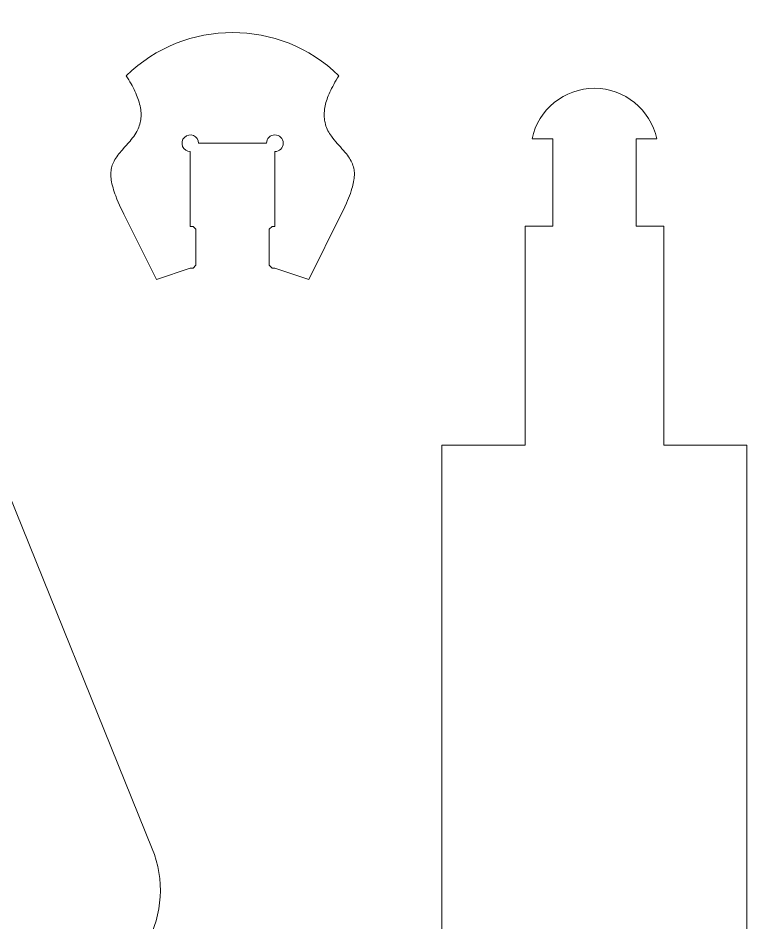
# Model space of a CAD drawing. Header units: millimetres. Extents: x -583 to 544, y -1993 to 850.
# Drawn here: x -273.2 to -220.6, y -3.2 to 62.1 of the extents above; entities that cross this region are included whole.
import ezdxf

# ---------------------------------------------------------------- set-up
doc = ezdxf.new("R2010")
doc.units = ezdxf.units.MM
doc.header["$MEASUREMENT"] = 0
doc.layers.add('layer 1', color=7, linetype='Continuous')

msp = doc.modelspace()

# ---------------------------------------------------------------- linework, layer by layer
at = {"layer": 'layer 1', "lineweight": 15}
for points in [[(-250.0297, 57.9518), (-254.3008, 62.1118), (-261.1086, 62.1118), (-265.3797, 57.9518)], [(-255.2547, 53.0818), (-255.2547, 53.0818), (-260.1547, 53.0818), (-260.1547, 53.0818)], [(-236.1002, 53.3984), (-236.1002, 53.3984), (-234.6002, 53.3984), (-234.6002, 53.3984)], [(-234.6002, 53.3984), (-234.6002, 53.3984), (-234.6002, 47.0984), (-234.6002, 47.0984)], [(-228.6002, 53.3984), (-228.6002, 53.3984), (-227.1002, 53.3984), (-227.1002, 53.3984)], [(-228.6002, 47.0984), (-228.6002, 47.0984), (-228.6002, 53.3984), (-228.6002, 53.3984)], [(-260.7547, 52.4818), (-260.7547, 52.4818), (-260.7547, 47.0718), (-260.7547, 47.0718)], [(-254.6547, 47.0718), (-254.6547, 47.0718), (-254.6547, 52.4818), (-254.6547, 52.4818)], [(-263.1998, 43.2382), (-263.1998, 43.2382), (-265.5484, 47.9604), (-265.5484, 47.9604)], [(-249.861, 47.9604), (-249.861, 47.9604), (-252.2096, 43.2382), (-252.2096, 43.2382)], [(-260.5542, 47.0718), (-260.5542, 47.0718), (-260.7547, 47.0718), (-260.7547, 47.0718)], [(-260.3542, 46.8718), (-260.3542, 46.8718), (-260.5542, 47.0718), (-260.5542, 47.0718)], [(-254.8552, 47.0718), (-254.8552, 47.0718), (-255.0552, 46.8718), (-255.0552, 46.8718)], [(-254.6547, 47.0718), (-254.6547, 47.0718), (-254.8552, 47.0718), (-254.8552, 47.0718)], [(-236.6002, 47.0984), (-236.6002, 47.0984), (-236.6002, 31.2984), (-236.6002, 31.2984)], [(-234.6002, 47.0984), (-234.6002, 47.0984), (-236.6002, 47.0984), (-236.6002, 47.0984)], [(-226.6002, 47.0984), (-226.6002, 47.0984), (-228.6002, 47.0984), (-228.6002, 47.0984)], [(-226.6002, 31.2984), (-226.6002, 31.2984), (-226.6002, 47.0984), (-226.6002, 47.0984)], [(-260.3542, 44.2718), (-260.3542, 44.2718), (-260.3542, 46.8718), (-260.3542, 46.8718)], [(-255.0552, 46.8718), (-255.0552, 46.8718), (-255.0552, 44.2718), (-255.0552, 44.2718)], [(-260.7547, 44.0718), (-260.7547, 44.0718), (-263.1998, 43.2382), (-263.1998, 43.2382)], [(-260.7547, 44.0718), (-260.7547, 44.0718), (-260.5542, 44.0718), (-260.5542, 44.0718)], [(-260.5542, 44.0718), (-260.5542, 44.0718), (-260.3542, 44.2718), (-260.3542, 44.2718)], [(-255.0552, 44.2718), (-255.0552, 44.2718), (-254.8552, 44.0718), (-254.8552, 44.0718)], [(-254.8552, 44.0718), (-254.8552, 44.0718), (-254.6547, 44.0718), (-254.6547, 44.0718)], [(-252.2096, 43.2382), (-252.2096, 43.2382), (-254.6547, 44.0718), (-254.6547, 44.0718)], [(-242.6002, 31.2984), (-242.6002, 31.2984), (-242.6002, -68.7016), (-242.6002, -68.7016)], [(-236.6002, 31.2984), (-236.6002, 31.2984), (-242.6002, 31.2984), (-242.6002, 31.2984)], [(-220.6002, 31.2984), (-220.6002, 31.2984), (-226.6002, 31.2984), (-226.6002, 31.2984)], [(-220.6002, -68.7016), (-220.6002, -68.7016), (-220.6002, 31.2984), (-220.6002, 31.2984)], [(-274.8473, 30.2067), (-274.8473, 30.2067), (-263.5002, 2.1582), (-263.5002, 2.1582)]]:
    msp.add_open_spline(points, degree=3, dxfattribs=at)
for points, knots in [([(-265.5484, 47.9604), (-265.5484, 47.9604), (-265.6528, 48.1728), (-265.6528, 48.1728), (-265.6528, 48.1728), (-265.6528, 48.1728), (-265.7561, 48.3891), (-265.7561, 48.3891), (-265.7561, 48.3891), (-265.7561, 48.3891), (-265.8571, 48.6083), (-265.8571, 48.6083), (-265.8571, 48.6083), (-265.8571, 48.6083), (-265.9547, 48.8295), (-265.9547, 48.8295), (-265.9547, 48.8295), (-265.9547, 48.8295), (-266.0477, 49.0517), (-266.0477, 49.0517), (-266.0477, 49.0517), (-266.0477, 49.0517), (-266.1351, 49.2739), (-266.1351, 49.2739), (-266.1351, 49.2739), (-266.1351, 49.2739), (-266.1901, 49.4232), (-266.1901, 49.4232), (-266.1901, 49.4232), (-266.1901, 49.4232), (-266.2416, 49.5717), (-266.2416, 49.5717), (-266.2416, 49.5717), (-266.2416, 49.5717), (-266.2893, 49.7193), (-266.2893, 49.7193), (-266.2893, 49.7193), (-266.2893, 49.7193), (-266.3329, 49.8656), (-266.3329, 49.8656), (-266.3329, 49.8656), (-266.3329, 49.8656), (-266.3719, 50.0104), (-266.3719, 50.0104), (-266.3719, 50.0104), (-266.3719, 50.0104), (-266.4061, 50.1533), (-266.4061, 50.1533), (-266.4061, 50.1533), (-266.4061, 50.1533), (-266.435, 50.2941), (-266.435, 50.2941), (-266.435, 50.2941), (-266.435, 50.2941), (-266.4557, 50.4153), (-266.4557, 50.4153), (-266.4557, 50.4153), (-266.4557, 50.4153), (-266.472, 50.5344), (-266.472, 50.5344), (-266.472, 50.5344), (-266.472, 50.5344), (-266.4835, 50.6513), (-266.4835, 50.6513), (-266.4835, 50.6513), (-266.4835, 50.6513), (-266.49, 50.7658), (-266.49, 50.7658), (-266.49, 50.7658), (-266.49, 50.7658), (-266.4913, 50.8777), (-266.4913, 50.8777), (-266.4913, 50.8777), (-266.4913, 50.8777), (-266.4871, 50.9867), (-266.4871, 50.9867), (-266.4871, 50.9867), (-266.4871, 50.9867), (-266.4774, 51.0927), (-266.4774, 51.0927), (-266.4774, 51.0927), (-266.4774, 51.0927), (-266.4621, 51.1959), (-266.4621, 51.1959), (-266.4621, 51.1959), (-266.4621, 51.1959), (-266.4406, 51.3011), (-266.4406, 51.3011), (-266.4406, 51.3011), (-266.4406, 51.3011), (-266.4137, 51.4034), (-266.4137, 51.4034), (-266.4137, 51.4034), (-266.4137, 51.4034), (-266.3817, 51.5031), (-266.3817, 51.5031), (-266.3817, 51.5031), (-266.3817, 51.5031), (-266.3449, 51.6004), (-266.3449, 51.6004), (-266.3449, 51.6004), (-266.3449, 51.6004), (-266.3035, 51.6953), (-266.3035, 51.6953), (-266.3035, 51.6953), (-266.3035, 51.6953), (-266.258, 51.7881), (-266.258, 51.7881), (-266.258, 51.7881), (-266.258, 51.7881), (-266.1974, 51.8983), (-266.1974, 51.8983), (-266.1974, 51.8983), (-266.1974, 51.8983), (-266.1315, 52.0059), (-266.1315, 52.0059), (-266.1315, 52.0059), (-266.1315, 52.0059), (-266.061, 52.1112), (-266.061, 52.1112), (-266.061, 52.1112), (-266.061, 52.1112), (-265.9862, 52.2147), (-265.9862, 52.2147), (-265.9862, 52.2147), (-265.9862, 52.2147), (-265.9078, 52.3165), (-265.9078, 52.3165), (-265.9078, 52.3165), (-265.9078, 52.3165), (-265.8262, 52.417), (-265.8262, 52.417), (-265.8262, 52.417), (-265.8262, 52.417), (-265.7421, 52.5165), (-265.7421, 52.5165), (-265.7421, 52.5165), (-265.7421, 52.5165), (-265.6558, 52.6153), (-265.6558, 52.6153), (-265.6558, 52.6153), (-265.6558, 52.6153), (-265.5175, 52.77), (-265.5175, 52.77), (-265.5175, 52.77), (-265.5175, 52.77), (-265.3774, 52.9251), (-265.3774, 52.9251), (-265.3774, 52.9251), (-265.3774, 52.9251), (-265.2376, 53.0816), (-265.2376, 53.0816), (-265.2376, 53.0816), (-265.2376, 53.0816), (-265.1002, 53.2409), (-265.1002, 53.2409), (-265.1002, 53.2409), (-265.1002, 53.2409), (-265.011, 53.3493), (-265.011, 53.3493), (-265.011, 53.3493), (-265.011, 53.3493), (-264.9244, 53.4597), (-264.9244, 53.4597), (-264.9244, 53.4597), (-264.9244, 53.4597), (-264.8409, 53.5727), (-264.8409, 53.5727), (-264.8409, 53.5727), (-264.8409, 53.5727), (-264.7613, 53.6885), (-264.7613, 53.6885), (-264.7613, 53.6885), (-264.7613, 53.6885), (-264.6861, 53.8075), (-264.6861, 53.8075), (-264.6861, 53.8075), (-264.6861, 53.8075), (-264.616, 53.9301), (-264.616, 53.9301), (-264.616, 53.9301), (-264.616, 53.9301), (-264.5648, 54.0291), (-264.5648, 54.0291), (-264.5648, 54.0291), (-264.5648, 54.0291), (-264.5174, 54.1308), (-264.5174, 54.1308), (-264.5174, 54.1308), (-264.5174, 54.1308), (-264.4741, 54.2352), (-264.4741, 54.2352), (-264.4741, 54.2352), (-264.4741, 54.2352), (-264.4352, 54.3426), (-264.4352, 54.3426), (-264.4352, 54.3426), (-264.4352, 54.3426), (-264.4009, 54.4531), (-264.4009, 54.4531), (-264.4009, 54.4531), (-264.4009, 54.4531), (-264.3716, 54.5668), (-264.3716, 54.5668), (-264.3716, 54.5668), (-264.3716, 54.5668), (-264.3492, 54.6753), (-264.3492, 54.6753), (-264.3492, 54.6753), (-264.3492, 54.6753), (-264.3315, 54.7868), (-264.3315, 54.7868), (-264.3315, 54.7868), (-264.3315, 54.7868), (-264.3188, 54.9016), (-264.3188, 54.9016), (-264.3188, 54.9016), (-264.3188, 54.9016), (-264.3113, 55.0198), (-264.3113, 55.0198), (-264.3113, 55.0198), (-264.3113, 55.0198), (-264.3093, 55.1415), (-264.3093, 55.1415), (-264.3093, 55.1415), (-264.3093, 55.1415), (-264.313, 55.2669), (-264.313, 55.2669), (-264.313, 55.2669), (-264.313, 55.2669), (-264.3226, 55.3961), (-264.3226, 55.3961), (-264.3226, 55.3961), (-264.3226, 55.3961), (-264.3367, 55.518), (-264.3367, 55.518), (-264.3367, 55.518), (-264.3367, 55.518), (-264.3563, 55.6433), (-264.3563, 55.6433), (-264.3563, 55.6433), (-264.3563, 55.6433), (-264.3814, 55.7721), (-264.3814, 55.7721), (-264.3814, 55.7721), (-264.3814, 55.7721), (-264.4122, 55.9046), (-264.4122, 55.9046), (-264.4122, 55.9046), (-264.4122, 55.9046), (-264.4489, 56.0408), (-264.4489, 56.0408), (-264.4489, 56.0408), (-264.4489, 56.0408), (-264.4917, 56.1809), (-264.4917, 56.1809), (-264.4917, 56.1809), (-264.4917, 56.1809), (-264.5333, 56.3041), (-264.5333, 56.3041), (-264.5333, 56.3041), (-264.5333, 56.3041), (-264.5797, 56.4303), (-264.5797, 56.4303), (-264.5797, 56.4303), (-264.5797, 56.4303), (-264.6308, 56.5595), (-264.6308, 56.5595), (-264.6308, 56.5595), (-264.6308, 56.5595), (-264.687, 56.6919), (-264.687, 56.6919), (-264.687, 56.6919), (-264.687, 56.6919), (-264.7482, 56.8274), (-264.7482, 56.8274), (-264.7482, 56.8274), (-264.7482, 56.8274), (-264.8145, 56.9661), (-264.8145, 56.9661), (-264.8145, 56.9661), (-264.8145, 56.9661), (-264.8862, 57.1082), (-264.8862, 57.1082), (-264.8862, 57.1082), (-264.8862, 57.1082), (-264.9566, 57.2414), (-264.9566, 57.2414), (-264.9566, 57.2414), (-264.9566, 57.2414), (-265.0316, 57.3775), (-265.0316, 57.3775), (-265.0316, 57.3775), (-265.0316, 57.3775), (-265.1113, 57.5165), (-265.1113, 57.5165), (-265.1113, 57.5165), (-265.1113, 57.5165), (-265.1959, 57.6586), (-265.1959, 57.6586), (-265.1959, 57.6586), (-265.1959, 57.6586), (-265.2853, 57.8036), (-265.2853, 57.8036), (-265.2853, 57.8036), (-265.2853, 57.8036), (-265.3797, 57.9518), (-265.3797, 57.9518)], [0, 0, 0, 0, 0.0128205, 0.0128205, 0.0128205, 0.0128205, 0.025641, 0.025641, 0.025641, 0.025641, 0.0384615, 0.0384615, 0.0384615, 0.0384615, 0.0512821, 0.0512821, 0.0512821, 0.0512821, 0.0641026, 0.0641026, 0.0641026, 0.0641026, 0.0769231, 0.0769231, 0.0769231, 0.0769231, 0.0897436, 0.0897436, 0.0897436, 0.0897436, 0.1025641, 0.1025641, 0.1025641, 0.1025641, 0.1153846, 0.1153846, 0.1153846, 0.1153846, 0.1282051, 0.1282051, 0.1282051, 0.1282051, 0.1410256, 0.1410256, 0.1410256, 0.1410256, 0.1538462, 0.1538462, 0.1538462, 0.1538462, 0.1666667, 0.1666667, 0.1666667, 0.1666667, 0.1794872, 0.1794872, 0.1794872, 0.1794872, 0.1923077, 0.1923077, 0.1923077, 0.1923077, 0.2051282, 0.2051282, 0.2051282, 0.2051282, 0.2179487, 0.2179487, 0.2179487, 0.2179487, 0.2307692, 0.2307692, 0.2307692, 0.2307692, 0.2435897, 0.2435897, 0.2435897, 0.2435897, 0.2564103, 0.2564103, 0.2564103, 0.2564103, 0.2692308, 0.2692308, 0.2692308, 0.2692308, 0.2820513, 0.2820513, 0.2820513, 0.2820513, 0.2948718, 0.2948718, 0.2948718, 0.2948718, 0.3076923, 0.3076923, 0.3076923, 0.3076923, 0.3205128, 0.3205128, 0.3205128, 0.3205128, 0.3333333, 0.3333333, 0.3333333, 0.3333333, 0.3461538, 0.3461538, 0.3461538, 0.3461538, 0.3589744, 0.3589744, 0.3589744, 0.3589744, 0.3717949, 0.3717949, 0.3717949, 0.3717949, 0.3846154, 0.3846154, 0.3846154, 0.3846154, 0.3974359, 0.3974359, 0.3974359, 0.3974359, 0.4102564, 0.4102564, 0.4102564, 0.4102564, 0.4230769, 0.4230769, 0.4230769, 0.4230769, 0.4358974, 0.4358974, 0.4358974, 0.4358974, 0.4487179, 0.4487179, 0.4487179, 0.4487179, 0.4615385, 0.4615385, 0.4615385, 0.4615385, 0.474359, 0.474359, 0.474359, 0.474359, 0.4871795, 0.4871795, 0.4871795, 0.4871795, 0.5, 0.5, 0.5, 0.5, 0.5128205, 0.5128205, 0.5128205, 0.5128205, 0.525641, 0.525641, 0.525641, 0.525641, 0.5384615, 0.5384615, 0.5384615, 0.5384615, 0.5512821, 0.5512821, 0.5512821, 0.5512821, 0.5641026, 0.5641026, 0.5641026, 0.5641026, 0.5769231, 0.5769231, 0.5769231, 0.5769231, 0.5897436, 0.5897436, 0.5897436, 0.5897436, 0.6025641, 0.6025641, 0.6025641, 0.6025641, 0.6153846, 0.6153846, 0.6153846, 0.6153846, 0.6282051, 0.6282051, 0.6282051, 0.6282051, 0.6410256, 0.6410256, 0.6410256, 0.6410256, 0.6538462, 0.6538462, 0.6538462, 0.6538462, 0.6666667, 0.6666667, 0.6666667, 0.6666667, 0.6794872, 0.6794872, 0.6794872, 0.6794872, 0.6923077, 0.6923077, 0.6923077, 0.6923077, 0.7051282, 0.7051282, 0.7051282, 0.7051282, 0.7179487, 0.7179487, 0.7179487, 0.7179487, 0.7307692, 0.7307692, 0.7307692, 0.7307692, 0.7435897, 0.7435897, 0.7435897, 0.7435897, 0.7564103, 0.7564103, 0.7564103, 0.7564103, 0.7692308, 0.7692308, 0.7692308, 0.7692308, 0.7820513, 0.7820513, 0.7820513, 0.7820513, 0.7948718, 0.7948718, 0.7948718, 0.7948718, 0.8076923, 0.8076923, 0.8076923, 0.8076923, 0.8205128, 0.8205128, 0.8205128, 0.8205128, 0.8333333, 0.8333333, 0.8333333, 0.8333333, 0.8461538, 0.8461538, 0.8461538, 0.8461538, 0.8589744, 0.8589744, 0.8589744, 0.8589744, 0.8717949, 0.8717949, 0.8717949, 0.8717949, 0.8846154, 0.8846154, 0.8846154, 0.8846154, 0.8974359, 0.8974359, 0.8974359, 0.8974359, 0.9102564, 0.9102564, 0.9102564, 0.9102564, 0.9230769, 0.9230769, 0.9230769, 0.9230769, 0.9358974, 0.9358974, 0.9358974, 0.9358974, 0.9487179, 0.9487179, 0.9487179, 0.9487179, 0.9615385, 0.9615385, 0.9615385, 0.9615385, 0.974359, 0.974359, 0.974359, 0.974359, 1, 1, 1, 1]), ([(-250.0297, 57.9518), (-250.0297, 57.9518), (-250.1322, 57.7907), (-250.1322, 57.7907), (-250.1322, 57.7907), (-250.1322, 57.7907), (-250.2288, 57.6332), (-250.2288, 57.6332), (-250.2288, 57.6332), (-250.2288, 57.6332), (-250.3197, 57.4793), (-250.3197, 57.4793), (-250.3197, 57.4793), (-250.3197, 57.4793), (-250.4049, 57.329), (-250.4049, 57.329), (-250.4049, 57.329), (-250.4049, 57.329), (-250.4846, 57.1821), (-250.4846, 57.1821), (-250.4846, 57.1821), (-250.4846, 57.1821), (-250.5575, 57.0412), (-250.5575, 57.0412), (-250.5575, 57.0412), (-250.5575, 57.0412), (-250.6253, 56.9034), (-250.6253, 56.9034), (-250.6253, 56.9034), (-250.6253, 56.9034), (-250.6881, 56.7688), (-250.6881, 56.7688), (-250.6881, 56.7688), (-250.6881, 56.7688), (-250.746, 56.6373), (-250.746, 56.6373), (-250.746, 56.6373), (-250.746, 56.6373), (-250.8001, 56.5063), (-250.8001, 56.5063), (-250.8001, 56.5063), (-250.8001, 56.5063), (-250.8493, 56.3783), (-250.8493, 56.3783), (-250.8493, 56.3783), (-250.8493, 56.3783), (-250.8937, 56.2534), (-250.8937, 56.2534), (-250.8937, 56.2534), (-250.8937, 56.2534), (-250.9335, 56.1313), (-250.9335, 56.1313), (-250.9335, 56.1313), (-250.9335, 56.1313), (-250.9686, 56.0122), (-250.9686, 56.0122), (-250.9686, 56.0122), (-250.9686, 56.0122), (-250.9994, 55.8959), (-250.9994, 55.8959), (-250.9994, 55.8959), (-250.9994, 55.8959), (-251.0258, 55.7823), (-251.0258, 55.7823), (-251.0258, 55.7823), (-251.0258, 55.7823), (-251.0514, 55.6532), (-251.0514, 55.6532), (-251.0514, 55.6532), (-251.0514, 55.6532), (-251.0713, 55.5276), (-251.0713, 55.5276), (-251.0713, 55.5276), (-251.0713, 55.5276), (-251.0859, 55.4054), (-251.0859, 55.4054), (-251.0859, 55.4054), (-251.0859, 55.4054), (-251.0953, 55.2866), (-251.0953, 55.2866), (-251.0953, 55.2866), (-251.0953, 55.2866), (-251.0997, 55.171), (-251.0997, 55.171), (-251.0997, 55.171), (-251.0997, 55.171), (-251.0993, 55.0585), (-251.0993, 55.0585), (-251.0993, 55.0585), (-251.0993, 55.0585), (-251.0947, 54.9552), (-251.0947, 54.9552), (-251.0947, 54.9552), (-251.0947, 54.9552), (-251.086, 54.8545), (-251.086, 54.8545), (-251.086, 54.8545), (-251.086, 54.8545), (-251.0736, 54.7562), (-251.0736, 54.7562), (-251.0736, 54.7562), (-251.0736, 54.7562), (-251.0574, 54.6604), (-251.0574, 54.6604), (-251.0574, 54.6604), (-251.0574, 54.6604), (-251.0378, 54.5668), (-251.0378, 54.5668), (-251.0378, 54.5668), (-251.0378, 54.5668), (-251.0057, 54.4431), (-251.0057, 54.4431), (-251.0057, 54.4431), (-251.0057, 54.4431), (-250.9677, 54.3233), (-250.9677, 54.3233), (-250.9677, 54.3233), (-250.9677, 54.3233), (-250.9242, 54.2072), (-250.9242, 54.2072), (-250.9242, 54.2072), (-250.9242, 54.2072), (-250.8757, 54.0945), (-250.8757, 54.0945), (-250.8757, 54.0945), (-250.8757, 54.0945), (-250.8224, 53.985), (-250.8224, 53.985), (-250.8224, 53.985), (-250.8224, 53.985), (-250.7659, 53.8803), (-250.7659, 53.8803), (-250.7659, 53.8803), (-250.7659, 53.8803), (-250.7055, 53.7784), (-250.7055, 53.7784), (-250.7055, 53.7784), (-250.7055, 53.7784), (-250.6417, 53.6789), (-250.6417, 53.6789), (-250.6417, 53.6789), (-250.6417, 53.6789), (-250.5748, 53.5816), (-250.5748, 53.5816), (-250.5748, 53.5816), (-250.5748, 53.5816), (-250.4746, 53.4461), (-250.4746, 53.4461), (-250.4746, 53.4461), (-250.4746, 53.4461), (-250.3699, 53.3142), (-250.3699, 53.3142), (-250.3699, 53.3142), (-250.3699, 53.3142), (-250.2618, 53.1851), (-250.2618, 53.1851), (-250.2618, 53.1851), (-250.2618, 53.1851), (-250.1512, 53.0583), (-250.1512, 53.0583), (-250.1512, 53.0583), (-250.1512, 53.0583), (-250.0393, 52.9331), (-250.0393, 52.9331), (-250.0393, 52.9331), (-250.0393, 52.9331), (-249.9272, 52.809), (-249.9272, 52.809), (-249.9272, 52.809), (-249.9272, 52.809), (-249.8158, 52.6853), (-249.8158, 52.6853), (-249.8158, 52.6853), (-249.8158, 52.6853), (-249.7062, 52.5613), (-249.7062, 52.5613), (-249.7062, 52.5613), (-249.7062, 52.5613), (-249.5995, 52.4365), (-249.5995, 52.4365), (-249.5995, 52.4365), (-249.5995, 52.4365), (-249.4967, 52.3103), (-249.4967, 52.3103), (-249.4967, 52.3103), (-249.4967, 52.3103), (-249.4195, 52.2096), (-249.4195, 52.2096), (-249.4195, 52.2096), (-249.4195, 52.2096), (-249.3458, 52.1074), (-249.3458, 52.1074), (-249.3458, 52.1074), (-249.3458, 52.1074), (-249.2762, 52.0033), (-249.2762, 52.0033), (-249.2762, 52.0033), (-249.2762, 52.0033), (-249.2113, 51.8969), (-249.2113, 51.8969), (-249.2113, 51.8969), (-249.2113, 51.8969), (-249.1514, 51.7881), (-249.1514, 51.7881), (-249.1514, 51.7881), (-249.1514, 51.7881), (-249.102, 51.687), (-249.102, 51.687), (-249.102, 51.687), (-249.102, 51.687), (-249.0577, 51.5833), (-249.0577, 51.5833), (-249.0577, 51.5833), (-249.0577, 51.5833), (-249.0187, 51.4769), (-249.0187, 51.4769), (-249.0187, 51.4769), (-249.0187, 51.4769), (-248.9856, 51.3675), (-248.9856, 51.3675), (-248.9856, 51.3675), (-248.9856, 51.3675), (-248.9586, 51.2549), (-248.9586, 51.2549), (-248.9586, 51.2549), (-248.9586, 51.2549), (-248.9419, 51.164), (-248.9419, 51.164), (-248.9419, 51.164), (-248.9419, 51.164), (-248.9296, 51.0709), (-248.9296, 51.0709), (-248.9296, 51.0709), (-248.9296, 51.0709), (-248.9216, 50.9755), (-248.9216, 50.9755), (-248.9216, 50.9755), (-248.9216, 50.9755), (-248.9181, 50.8776), (-248.9181, 50.8776), (-248.9181, 50.8776), (-248.9181, 50.8776), (-248.919, 50.7776), (-248.919, 50.7776), (-248.919, 50.7776), (-248.919, 50.7776), (-248.925, 50.6633), (-248.925, 50.6633), (-248.925, 50.6633), (-248.925, 50.6633), (-248.936, 50.5467), (-248.936, 50.5467), (-248.936, 50.5467), (-248.936, 50.5467), (-248.9518, 50.4277), (-248.9518, 50.4277), (-248.9518, 50.4277), (-248.9518, 50.4277), (-248.9721, 50.3067), (-248.9721, 50.3067), (-248.9721, 50.3067), (-248.9721, 50.3067), (-248.9966, 50.1839), (-248.9966, 50.1839), (-248.9966, 50.1839), (-248.9966, 50.1839), (-249.0253, 50.0593), (-249.0253, 50.0593), (-249.0253, 50.0593), (-249.0253, 50.0593), (-249.0577, 49.9333), (-249.0577, 49.9333), (-249.0577, 49.9333), (-249.0577, 49.9333), (-249.0938, 49.8059), (-249.0938, 49.8059), (-249.0938, 49.8059), (-249.0938, 49.8059), (-249.1471, 49.6345), (-249.1471, 49.6345), (-249.1471, 49.6345), (-249.1471, 49.6345), (-249.2057, 49.4615), (-249.2057, 49.4615), (-249.2057, 49.4615), (-249.2057, 49.4615), (-249.2692, 49.2875), (-249.2692, 49.2875), (-249.2692, 49.2875), (-249.2692, 49.2875), (-249.337, 49.1129), (-249.337, 49.1129), (-249.337, 49.1129), (-249.337, 49.1129), (-249.4085, 48.9382), (-249.4085, 48.9382), (-249.4085, 48.9382), (-249.4085, 48.9382), (-249.4832, 48.7639), (-249.4832, 48.7639), (-249.4832, 48.7639), (-249.4832, 48.7639), (-249.6055, 48.4917), (-249.6055, 48.4917), (-249.6055, 48.4917), (-249.6055, 48.4917), (-249.7322, 48.2233), (-249.7322, 48.2233), (-249.7322, 48.2233), (-249.7322, 48.2233), (-249.861, 47.9604), (-249.861, 47.9604)], [0, 0, 0, 0, 0.0126582, 0.0126582, 0.0126582, 0.0126582, 0.0253165, 0.0253165, 0.0253165, 0.0253165, 0.0379747, 0.0379747, 0.0379747, 0.0379747, 0.0506329, 0.0506329, 0.0506329, 0.0506329, 0.0632911, 0.0632911, 0.0632911, 0.0632911, 0.0759494, 0.0759494, 0.0759494, 0.0759494, 0.0886076, 0.0886076, 0.0886076, 0.0886076, 0.1012658, 0.1012658, 0.1012658, 0.1012658, 0.1139241, 0.1139241, 0.1139241, 0.1139241, 0.1265823, 0.1265823, 0.1265823, 0.1265823, 0.1392405, 0.1392405, 0.1392405, 0.1392405, 0.1518987, 0.1518987, 0.1518987, 0.1518987, 0.164557, 0.164557, 0.164557, 0.164557, 0.1772152, 0.1772152, 0.1772152, 0.1772152, 0.1898734, 0.1898734, 0.1898734, 0.1898734, 0.2025316, 0.2025316, 0.2025316, 0.2025316, 0.2151899, 0.2151899, 0.2151899, 0.2151899, 0.2278481, 0.2278481, 0.2278481, 0.2278481, 0.2405063, 0.2405063, 0.2405063, 0.2405063, 0.2531646, 0.2531646, 0.2531646, 0.2531646, 0.2658228, 0.2658228, 0.2658228, 0.2658228, 0.278481, 0.278481, 0.278481, 0.278481, 0.2911392, 0.2911392, 0.2911392, 0.2911392, 0.3037975, 0.3037975, 0.3037975, 0.3037975, 0.3164557, 0.3164557, 0.3164557, 0.3164557, 0.3291139, 0.3291139, 0.3291139, 0.3291139, 0.3417722, 0.3417722, 0.3417722, 0.3417722, 0.3544304, 0.3544304, 0.3544304, 0.3544304, 0.3670886, 0.3670886, 0.3670886, 0.3670886, 0.3797468, 0.3797468, 0.3797468, 0.3797468, 0.3924051, 0.3924051, 0.3924051, 0.3924051, 0.4050633, 0.4050633, 0.4050633, 0.4050633, 0.4177215, 0.4177215, 0.4177215, 0.4177215, 0.4303797, 0.4303797, 0.4303797, 0.4303797, 0.443038, 0.443038, 0.443038, 0.443038, 0.4556962, 0.4556962, 0.4556962, 0.4556962, 0.4683544, 0.4683544, 0.4683544, 0.4683544, 0.4810127, 0.4810127, 0.4810127, 0.4810127, 0.4936709, 0.4936709, 0.4936709, 0.4936709, 0.5063291, 0.5063291, 0.5063291, 0.5063291, 0.5189873, 0.5189873, 0.5189873, 0.5189873, 0.5316456, 0.5316456, 0.5316456, 0.5316456, 0.5443038, 0.5443038, 0.5443038, 0.5443038, 0.556962, 0.556962, 0.556962, 0.556962, 0.5696203, 0.5696203, 0.5696203, 0.5696203, 0.5822785, 0.5822785, 0.5822785, 0.5822785, 0.5949367, 0.5949367, 0.5949367, 0.5949367, 0.6075949, 0.6075949, 0.6075949, 0.6075949, 0.6202532, 0.6202532, 0.6202532, 0.6202532, 0.6329114, 0.6329114, 0.6329114, 0.6329114, 0.6455696, 0.6455696, 0.6455696, 0.6455696, 0.6582278, 0.6582278, 0.6582278, 0.6582278, 0.6708861, 0.6708861, 0.6708861, 0.6708861, 0.6835443, 0.6835443, 0.6835443, 0.6835443, 0.6962025, 0.6962025, 0.6962025, 0.6962025, 0.7088608, 0.7088608, 0.7088608, 0.7088608, 0.721519, 0.721519, 0.721519, 0.721519, 0.7341772, 0.7341772, 0.7341772, 0.7341772, 0.7468354, 0.7468354, 0.7468354, 0.7468354, 0.7594937, 0.7594937, 0.7594937, 0.7594937, 0.7721519, 0.7721519, 0.7721519, 0.7721519, 0.7848101, 0.7848101, 0.7848101, 0.7848101, 0.7974684, 0.7974684, 0.7974684, 0.7974684, 0.8101266, 0.8101266, 0.8101266, 0.8101266, 0.8227848, 0.8227848, 0.8227848, 0.8227848, 0.835443, 0.835443, 0.835443, 0.835443, 0.8481013, 0.8481013, 0.8481013, 0.8481013, 0.8607595, 0.8607595, 0.8607595, 0.8607595, 0.8734177, 0.8734177, 0.8734177, 0.8734177, 0.8860759, 0.8860759, 0.8860759, 0.8860759, 0.8987342, 0.8987342, 0.8987342, 0.8987342, 0.9113924, 0.9113924, 0.9113924, 0.9113924, 0.9240506, 0.9240506, 0.9240506, 0.9240506, 0.9367089, 0.9367089, 0.9367089, 0.9367089, 0.9493671, 0.9493671, 0.9493671, 0.9493671, 0.9620253, 0.9620253, 0.9620253, 0.9620253, 0.9746835, 0.9746835, 0.9746835, 0.9746835, 1, 1, 1, 1]), ([(-227.1002, 53.3984), (-227.5508, 55.524), (-229.4273, 57.0445), (-231.6002, 57.0445), (-231.6002, 57.0445), (-233.7731, 57.0445), (-235.6496, 55.524), (-236.1002, 53.3984)], [0, 0, 0, 0, 0.3333333, 0.3333333, 0.3333333, 0.3333333, 1, 1, 1, 1]), ([(-260.1547, 53.0818), (-260.1547, 53.3245), (-260.3009, 53.5433), (-260.5251, 53.6361), (-260.5251, 53.6361), (-260.7493, 53.729), (-261.0074, 53.6777), (-261.179, 53.5061), (-261.179, 53.5061), (-261.3506, 53.3345), (-261.4019, 53.0764), (-261.309, 52.8522), (-261.309, 52.8522), (-261.2162, 52.628), (-260.9974, 52.4818), (-260.7547, 52.4818)], [0, 0, 0, 0, 0.2, 0.2, 0.2, 0.2, 0.4, 0.4, 0.4, 0.4, 0.6, 0.6, 0.6, 0.6, 1, 1, 1, 1]), ([(-254.6547, 52.4818), (-254.3233, 52.4818), (-254.0547, 52.7504), (-254.0547, 53.0818), (-254.0547, 53.0818), (-254.0547, 53.4132), (-254.3233, 53.6818), (-254.6547, 53.6818), (-254.6547, 53.6818), (-254.9861, 53.6818), (-255.2547, 53.4132), (-255.2547, 53.0818)], [0, 0, 0, 0, 0.25, 0.25, 0.25, 0.25, 0.5, 0.5, 0.5, 0.5, 1, 1, 1, 1]), ([(-269.4161, -8.7001), (-267.0641, -8.2511), (-265.0369, -6.7721), (-263.8913, -4.6695), (-263.8913, -4.6695), (-262.7457, -2.5668), (-262.6022, -0.0616), (-263.5002, 2.1581)], [0, 0, 0, 0, 0.3333333, 0.3333333, 0.3333333, 0.3333333, 1, 1, 1, 1])]:
    msp.add_open_spline(points, degree=3, knots=knots, dxfattribs=at)

doc.saveas('drawing.dxf')
